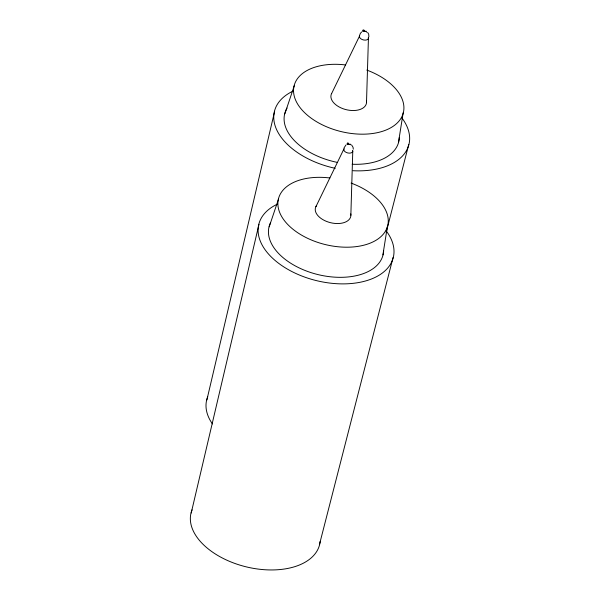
<?xml version="1.0" encoding="UTF-8"?>
<svg xmlns="http://www.w3.org/2000/svg" width="600" height="600" viewBox="0 0 600 600"><rect width="100%" height="100%" fill="white"/><g stroke="black" fill="none" stroke-linecap="round" stroke-linejoin="round"><path stroke-width="0.9" d="M350.85 215.265L352.778 151.058M366.51 102.248L368.438 38.032M368.888 36.803L368.692 34.23L367.65 32.377M398.558 141.877L403.192 112.688M382.897 254.903L387.533 225.712M359.543 35.527L360.36 33.39L361.627 31.973M206.865 399.975L274.65 111.285M191.205 513L258.99 224.303M365.385 31.432L362.978 30.203L362.722 31.432A6.232 4.665 47.9 0 1 365.385 31.432A6.277 1.567 -65.3 0 1 366.525 32.205M348.638 143.715A6.277 1.868 -63.1 0 0 347.325 143.22L347.062 144.45A6.232 4.665 47.9 0 1 349.725 144.458A6.277 1.567 -65.3 0 1 350.843 144.847M386.213 232.29L408.757 144.398M319.425 544.658L393.105 257.423M284.85 113.805L294.263 85.793M269.197 226.822L278.61 198.81M344.017 147.907L345.968 144.99M331.597 93.623L359.625 35.858A4.59 2.708 13.8 0 0 363.862 40.027A4.59 2.708 13.8 0 0 368.332 37.328M315.938 206.64L343.965 148.875M347.317 143.227L349.725 144.458M351.668 145.05L353.032 147.248L353.303 149.175M399.315 137.565A58.718 34.68 13.8 0 1 352.17 164.235M336.93 162.315A58.718 34.68 13.8 0 1 287.062 108.067M366.772 70.073A56.25 33.225 13.8 0 1 389.993 128.19A56.25 33.225 13.8 0 1 299.048 106.215A56.25 33.225 13.8 0 1 345.548 64.942M366.465 100.86A18.172 10.732 13.8 0 1 347.25 109.913A18.172 10.732 13.8 0 1 331.553 93.608M362.978 30.195A6.277 1.868 -63.1 0 1 364.343 31.088M401.827 117.833A69.255 40.905 13.8 0 1 353.002 170.715M335.228 168.322A69.255 40.905 13.8 0 1 277.845 132.105A69.255 40.905 13.8 0 1 293.235 91.028M212.438 423.938A66.21 39.105 13.8 0 1 207.72 396.803M383.655 250.59A58.718 34.68 13.8 0 1 317.655 274.507A58.718 34.68 13.8 0 1 270.555 222.66M351.112 183.09A56.25 33.225 13.8 0 1 374.34 241.215A56.25 33.225 13.8 0 1 283.395 219.24A56.25 33.225 13.8 0 1 329.895 177.968M350.805 213.877A18.172 10.732 13.8 0 1 330.472 222.675A18.172 10.732 13.8 0 1 316.635 205.44M352.673 150.345A4.59 2.708 13.8 0 1 347.918 152.993A4.59 2.708 13.8 0 1 344.145 148.575M320.168 541.447A66.21 39.105 13.8 0 1 245.858 566.768A66.21 39.105 13.8 0 1 192.06 509.82M386.175 230.85A69.255 40.905 13.8 0 1 363.743 281.452A69.255 40.905 13.8 0 1 273.675 259.222A69.255 40.905 13.8 0 1 277.575 204.053"/></g></svg>
